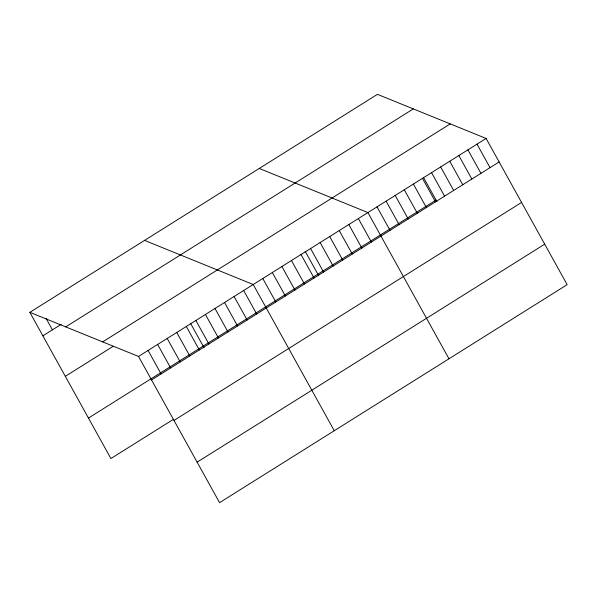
<?xml version="1.0" encoding="UTF-8"?>
<svg xmlns="http://www.w3.org/2000/svg" width="597" height="597" viewBox="0 0 597 597"><rect width="100%" height="100%" fill="white"/><g stroke="black" fill="none" stroke-linecap="round" stroke-linejoin="round"><path stroke-width="0.9" d="M29.85 312.335L377.431 94.341L486.1 138.452L567.15 284.665L219.569 502.659L138.519 356.446L29.85 312.335L110.9 458.548L173.399 419.355M42.872 335.835L61.252 324.305M65.715 326.895L413.296 108.9M102.662 341.887L450.242 123.892M65.319 376.334L113.117 346.357M138.519 356.446L486.1 138.452M88.453 418.057L436.034 200.062M151.541 379.938L499.129 161.944M173.988 420.437L521.577 202.443M197.122 462.16L544.703 244.166M259.255 168.458L367.924 212.569L448.974 358.782M144.549 240.397L253.225 284.508L334.268 430.721M477.01 144.153L490.033 167.645M467.921 149.854L480.943 173.346M458.832 155.556L471.854 179.048M449.742 161.257L462.765 184.749M440.653 166.959L453.675 190.45M431.556 172.66L444.586 196.152M423.415 177.302L436.929 201.682M422.467 178.361L435.489 201.853M413.378 184.063L426.4 207.555M404.288 189.764L417.31 213.256M395.199 195.465L408.221 218.957M386.11 201.167L399.132 224.659M377.013 206.868L390.042 230.36M358.364 218.562L371.386 242.054M348.805 224.554L361.834 248.053M339.253 230.554L352.275 254.046M329.693 236.546L342.715 260.038M320.134 242.539L333.156 266.038M310.574 248.539L323.596 272.031M305.239 251.419L318.753 275.799M301.015 254.531L314.037 278.023M291.455 260.523L304.477 284.023M281.896 266.523L294.918 290.015M272.336 272.516L285.366 296.008M262.784 278.508L275.807 302.007M243.666 290.5L256.688 313.992M234.106 296.493L247.128 319.992M224.547 302.492L237.569 325.984M214.987 308.485L228.009 331.977M205.428 314.477L218.45 337.977M195.868 320.477L208.898 343.969M190.533 323.358L204.047 347.738M186.316 326.469L199.338 349.961M176.757 332.462L189.779 355.961M167.197 338.462L180.219 361.954M157.638 344.454L170.66 367.946M148.078 350.446L161.1 373.946M46.148 318.5L52.432 329.835"/></g></svg>
